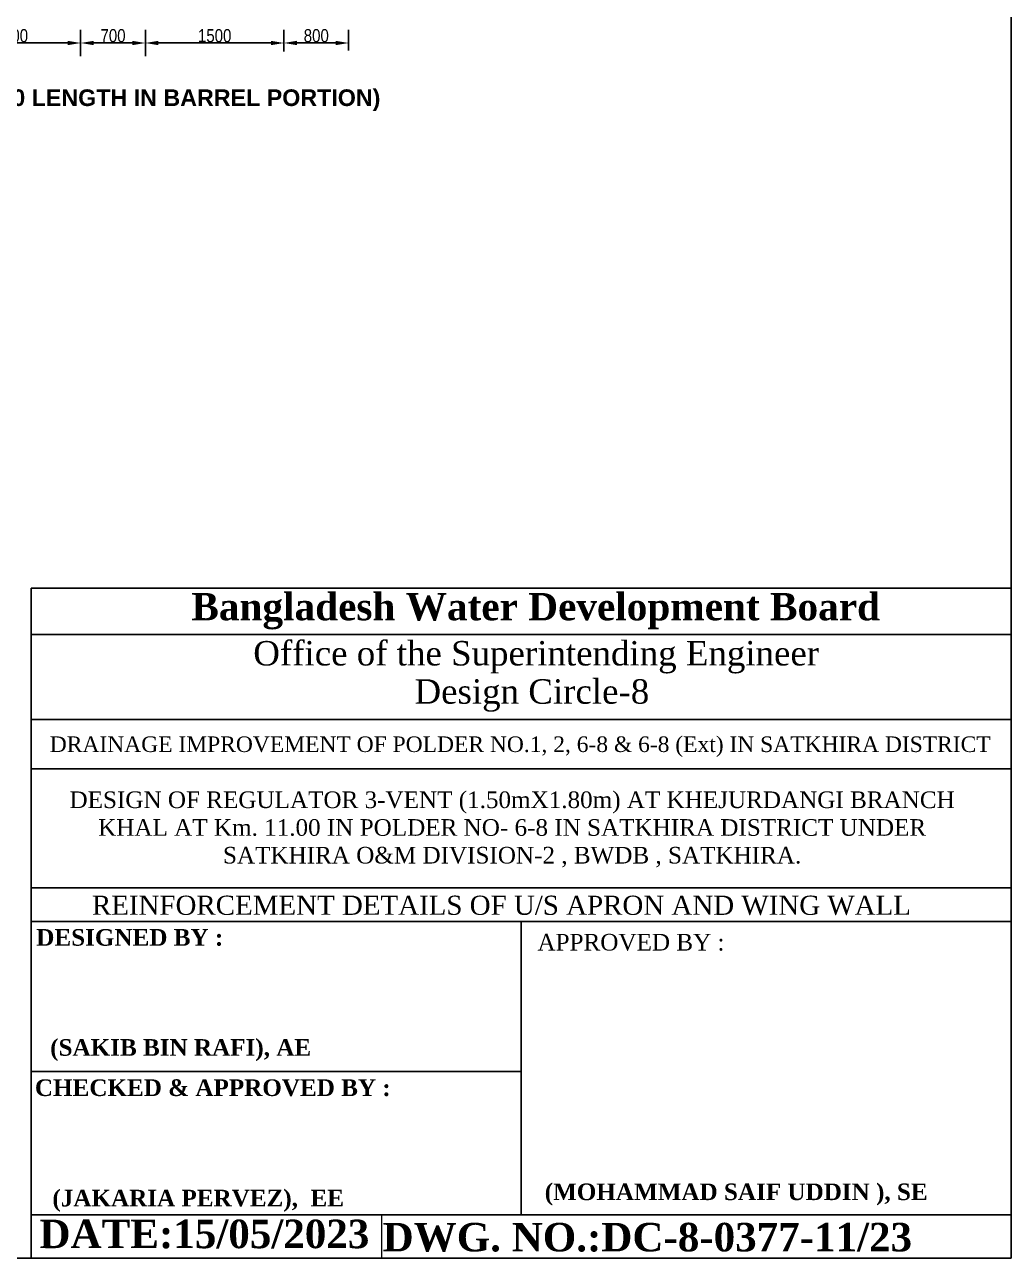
# Model space of a CAD drawing. Extents: x -119161 to 3778985, y -614964 to -30958.
# Drawn here: x 2995524 to 3013567, y -270127 to -247574 of the extents above; entities that cross this region are included whole.
import ezdxf

# ---------------------------------------------------------------- set-up
doc = ezdxf.new("R2010")
doc.units = 0
doc.header["$MEASUREMENT"] = 0
doc.layers.get('DEFPOINTS').update_dxf_attribs({"linetype": 'CONTINUOUS'})
doc.layers.add('Dim', color=7, linetype='CONTINUOUS', lineweight=9)
doc.layers.add('Left Bank Profile', color=7, linetype='CONTINUOUS', lineweight=25)
for name, color, linetype in [('LINE', 7, 'CONTINUOUS'), ('TEXT', 10, 'CONTINUOUS'), ('TXT', 7, 'CONTINUOUS')]:
    doc.layers.add(name, color=color, linetype=linetype)
doc.styles.add('ARIAL', font='ARIALN.TTF')
doc.styles.add('DIM', font='isocp3.shx')
doc.styles.add('dimText', font='ARIALN.TTF')
doc.styles.get("Standard").update_dxf_attribs({"font": 'times.ttf', "height": 250})
doc.dimstyles.new('dim n_120', dxfattribs={"dimtxt": 240, "dimasz": 240, "dimexe": 240, "dimexo": 150, "dimgap": 100, "dimtad": 2, "dimdec": 0, "dimzin": 0, "dimdsep": 46, "dimtxsty": 'DIM', "dimcen": 350, "dimclrd": 5, "dimclre": 5, "dimclrt": 7, "dimadec": 0, "dimazin": 0, "dimtfac": 1, "dimtdec": 0, "dimtmove": 0, "dimatfit": 3, "dimfxl": 240, "dimfxlon": 1, "dimtolj": 1, "dimtzin": 0, "dimarcsym": 0})

# ---------------------------------------------------------------- blocks, each defined once
blk = doc.blocks.new('*D1245')
at = {"layer": 'DEFPOINTS', "color": 0, "lineweight": -2, "ltscale": 50}
for p in [(3001449, -247909), (3000266, -248216), (3001449, -248199)]:
    blk.add_point(p, dxfattribs=at)
at = {"layer": 'Dim', "color": 5, "lineweight": -2, "ltscale": 50}
for p, q in [((3000266, -248066), (3000266, -247669)), ((3001449, -248049), (3001449, -247669)), ((3000506, -247909), (3001209, -247909))]:
    blk.add_line(p, q, dxfattribs=at)
for points in [[(3000506, -247869), (3000506, -247949), (3000266, -247909)], [(3001209, -247869), (3001209, -247949), (3001449, -247909)]]:
    blk.add_solid(points, dxfattribs=at)
at = {"layer": 'Dim', "color": 7, "ltscale": 50, "insert": (3000857, -247777), "char_height": 240, "attachment_point": 5, "style": 'dimText'}
blk.add_mtext('\\A1;800', dxfattribs=at)
blk = doc.blocks.new('*D1248')
at = {"layer": 'DEFPOINTS', "color": 0, "lineweight": -2, "ltscale": 50}
for p in [(2997731, -247909), (2996548, -248454), (2997731, -248454)]:
    blk.add_point(p, dxfattribs=at)
at = {"layer": 'Dim', "color": 5, "lineweight": -2, "ltscale": 50}
for p, q in [((2996548, -248149), (2996548, -247669)), ((2997731, -248149), (2997731, -247669)), ((2996788, -247909), (2997491, -247909))]:
    blk.add_line(p, q, dxfattribs=at)
for points in [[(2996788, -247869), (2996788, -247949), (2996548, -247909)], [(2997491, -247869), (2997491, -247949), (2997731, -247909)]]:
    blk.add_solid(points, dxfattribs=at)
at = {"layer": 'Dim', "color": 7, "ltscale": 50, "insert": (2997140, -247777), "char_height": 240, "attachment_point": 5, "style": 'dimText'}
blk.add_mtext('\\A1;700', dxfattribs=at)
blk = doc.blocks.new('*D1249')
at = {"layer": 'DEFPOINTS', "color": 0, "lineweight": -2, "ltscale": 50}
for p in [(2996548, -247909), (2994013, -248177), (2996548, -248095)]:
    blk.add_point(p, dxfattribs=at)
at = {"layer": 'Dim', "color": 5, "lineweight": -2, "ltscale": 50}
for p, q in [((2994013, -248027), (2994013, -247669)), ((2996548, -247945), (2996548, -247669)), ((2994253, -247909), (2996308, -247909))]:
    blk.add_line(p, q, dxfattribs=at)
for points in [[(2994253, -247869), (2994253, -247949), (2994013, -247909)], [(2996308, -247869), (2996308, -247949), (2996548, -247909)]]:
    blk.add_solid(points, dxfattribs=at)
at = {"layer": 'Dim', "color": 7, "ltscale": 50, "insert": (2995281, -247777), "char_height": 240, "attachment_point": 5, "style": 'dimText'}
blk.add_mtext('\\A1;1500', dxfattribs=at)
blk = doc.blocks.new('*D1250')
at = {"layer": 'DEFPOINTS', "color": 0, "lineweight": -2, "ltscale": 50}
for p in [(3000266, -247909), (2997731, -248177), (3000266, -248095)]:
    blk.add_point(p, dxfattribs=at)
at = {"layer": 'Dim', "color": 5, "lineweight": -2, "ltscale": 50}
for p, q in [((2997731, -248027), (2997731, -247669)), ((3000266, -247945), (3000266, -247669)), ((2997971, -247909), (3000026, -247909))]:
    blk.add_line(p, q, dxfattribs=at)
for points in [[(2997971, -247869), (2997971, -247949), (2997731, -247909)], [(3000026, -247869), (3000026, -247949), (3000266, -247909)]]:
    blk.add_solid(points, dxfattribs=at)
at = {"layer": 'Dim', "color": 7, "ltscale": 50, "insert": (2998999, -247777), "char_height": 240, "attachment_point": 5, "style": 'dimText'}
blk.add_mtext('\\A1;1500', dxfattribs=at)

msp = doc.modelspace()

# ---------------------------------------------------------------- linework, layer by layer
at = {"layer": 'Left Bank Profile', "elevation": 0}
msp.add_lwpolyline([(2995640.5, -270127.2), (3013566.8, -270127.2)], dxfattribs=at)
msp.add_lwpolyline([(2995640.5, -270127.2), (3013566.8, -270127.2)], dxfattribs=at)
at = {"layer": 'LINE', "lineweight": 9}
for p in [(3013566.8, -257773.2, 0), (3013566.8, -257875.3, 0)]:
    msp.add_line(p, (3013566.8, -270127.2, 0), dxfattribs=at)
at = {"layer": 'LINE'}
for p, q in [((2995640.5, -257875.3, 0), (3013566.8, -257875.3, 0)), ((2995640.5, -257875.3, 0), (2995640.5, -264111.3, 0)), ((2995640.5, -258725.2, 0), (3013566.8, -258725.2, 0)), ((2995640.5, -260277.6, 0), (3013566.8, -260277.6, 0)), ((2995640.5, -261177.8, 0), (3013566.8, -261177.8, 0)), ((2995640.5, -263353, 0), (3013566.8, -263353, 0)), ((2995640.5, -263968.7, 0), (3013566.8, -263968.7, 0)), ((3004603.7, -263968.7, 0), (3004603.7, -269331.6, 0)), ((2995640.5, -270127.2, 0), (2995640.5, -264111.3, 0)), ((2995640.5, -266714.5, 0), (3004603.7, -266714.5, 0)), ((2995640.5, -269331.6, 0), (3013566.8, -269331.6, 0)), ((2999003.9, -269331.6, 0), (3013566.8, -269331.6, 0)), ((2999003.9, -269331.6, 0), (3013566.8, -269331.6, 0)), ((2999003.9, -269331.6, 0), (3013566.8, -269331.6, 0))]:
    msp.add_line(p, q, dxfattribs=at)
at = {"layer": 'LINE', "color": 7, "lineweight": 9}
for p, q in [((3002047.5, -269331.6, 0), (3002047.5, -270127.2, 0)), ((3013566.8, -270127.2, 0), (2996237, -270127.2, 0)), ((3009868.7, -270127.2, 0), (3011080.6, -270127.2, 0))]:
    msp.add_line(p, q, dxfattribs=at)
at = {"layer": 'LINE', "elevation": 0}
msp.add_lwpolyline([(3013566.8, -270127.2), (2959803.4, -270127.2), (2959803.4, -232108.7), (3013566.8, -232108.7)], close=True, dxfattribs=at)

# ---------------------------------------------------------------- texts
at = {"layer": 'LINE', "color": 7, "lineweight": 9}
msp.add_text('APPROVED BY :', height=304.039, dxfattribs=at).set_placement((3004901.8, -264500.3, 0))
for s, insert, char_height, width, attachment_point in [('{\\fTimes New Roman|b1|i0|c0|p18;Bangladesh Water Development Board}', (2998572.4, -257963.9, 0), 499.425, 17939.187, 1), ('{\\fTimes New Roman|b0|i0|c0|p18;Office of the Superintending Engineer}', (2999704.3, -258842.1, 0), 446.938, 16053.851, 1), ('{\\fTimes New Roman|b0|i0|c0|p18;Design Circle-8}', (3002652.5, -259541, 0), 446.938, 16053.851, 1), ('{\\fTimes New Roman Greek|b0|i0|c0|p18;\\C256;DRAINAGE IMPROVEMENT OF POLDER NO.1, 2, 6-8 & 6-8 (Ext) IN SATKHIRA DISTRICT }', (3004586.4, -260963.4, 0), 284.5867, 17850.303, 8), ('{\\fTimes New Roman Greek|b0|i0|c0|p18;\\C256;DESIGN OF REGULATOR 3-VENT (1.50mX1.80m) AT KHEJURDANGI BRANCH KHAL AT Km. 11.00 IN POLDER NO- 6-8 IN SATKHIRA DISTRICT UNDER SATKHIRA O&M DIVISION-2 , BWDB , SATKHIRA.}', (3004438, -262980.9, 0), 304.0391, 16920.388, 8)]:
    msp.add_mtext(s, dxfattribs=dict(at, insert=insert, char_height=char_height, width=width, attachment_point=attachment_point))
at = {"layer": 'LINE', "color": 7, "lineweight": 9, "attachment_point": 1}
for s, insert, char_height in [('{\\fTimes New Roman|b1|i0|c0|p18;DESIGNED BY :}', (2995736.6, -264107.9, 0), 304.039), ('{\\fTimes New Roman|b1|i0|c0|p18;\\C0;(SAKIB BIN RAFI), AE}', (2995991.5, -266120, 0), 304.039), ('{\\fTimes New Roman|b1|i0|c0|p18;CHECKED & APPROVED BY :}', (2995711.6, -266855.6, 0), 304.039), ('{\\fTimes New Roman|b1|i0|c0|p18;\\C0;(MOHAMMAD SAIF UDDIN ), SE}', (3005034.2, -268759.3, 0), 304.039), ('{\\fTimes New Roman|b1|i0|c0|p18;\\C0;(JAKARIA PERVEZ),  EE  }', (2996031.4, -268873.6, 0), 304.039), ('{\\fTimes New Roman|b1|i0|c0|p18;DATE:15/05/2023}', (2995794.5, -269420.4, 0), 520.949), (' {\\fTimes New Roman|b1|i0|c0|p18;DWG. NO.:DC-8-0377-11/23}', (3001873.3, -269479.4, 0), 520.949)]:
    msp.add_mtext(s, dxfattribs=dict(at, insert=insert, char_height=char_height))
at = {"layer": 'TEXT', "color": 0, "linetype": 'ByBlock', "insert": (3004242.5, -263497.3), "char_height": 350.296, "width": 18193.077, "attachment_point": 2, "style": 'ARIAL'}
msp.add_mtext('{\\fTimes New Roman|b0|i0|c0|p18;REINFORCEMENT DETAILS OF U/S APRON AND WING WALL}', dxfattribs=at)
at = {"layer": 'TXT', "color": 0, "insert": (2989062.6, -248960.9, 0), "char_height": 169, "width": 13248.689, "attachment_point": 4}
msp.add_mtext('\\A1;{\\fArial|b1|i0|c0|p34;\\H1.8x;\\C6;SECTION C\\H0.7x;\\S^ 1;\\H1.429x;-C\\H0.7x;\\S^ 1;\\H1.429x; (VALID FOR 450 LENGTH IN BARREL PORTION)}', dxfattribs=at)

# ---------------------------------------------------------------- dimensions: what is measured, and where the dimension line sits
at = {"layer": 'Dim', "ltscale": 50}
for base, p1, p2, text, picture, middle in [((2996548.1, -247909.2, 0), (2994013.1, -248177, 0), (2996548.1, -248094.5, 0), '1500', '*D1249', (2995280.6, -247776.7, 0)), ((2997731.2, -247909.2, 0), (2996548.1, -248454.4, 0), (2997731.2, -248454.4, 0), '700', '*D1248', (2997139.6, -247776.7, 0)), ((3000266.2, -247909.2, 0), (2997731.2, -248177, 0), (3000266.2, -248094.5, 0), '1500', '*D1250', (2998998.7, -247776.7, 0))]:
    dim = msp.add_linear_dim(base=base, p1=p1, p2=p2, text=text, dimstyle='dim n_120', override={"dimgap": 10, "dimtxsty": 'dimText', "dimtmove": 2}, dxfattribs=at)
    dim.commit()
    dim.dimension.update_dxf_attribs({"geometry": picture, "text_midpoint": middle})
dim = msp.add_linear_dim(base=(3001448.9, -247909.2, 0), p1=(3000265.7, -248215.6, 0), p2=(3001448.9, -248199, 0), angle=180, text='800', dimstyle='dim n_120', override={"dimgap": 10, "dimtxsty": 'dimText', "dimtmove": 2}, dxfattribs=at)
dim.commit()
dim.dimension.update_dxf_attribs({"geometry": '*D1245', "text_midpoint": (3000857.3, -247776.7, 0)})

doc.saveas('drawing.dxf')
